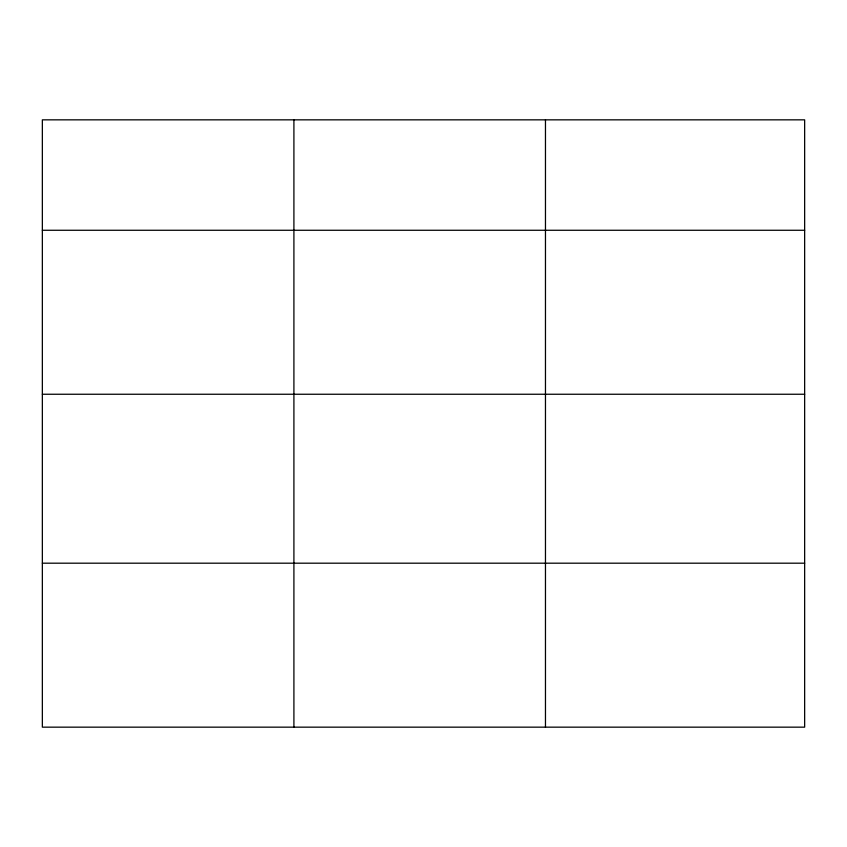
<?xml version="1.0" encoding="UTF-8"?>
<svg xmlns="http://www.w3.org/2000/svg" width="847" height="847" viewBox="0 0 847 847"><rect width="100%" height="100%" fill="white"/><g stroke="black" fill="none" stroke-linecap="round" stroke-linejoin="round"><path stroke-width="1.27" d="M804.65 394.247L804.65 119.84L42.35 119.84L42.35 727.16L804.65 727.16L804.65 394.247L42.35 394.247M42.35 230.268L804.65 230.268M42.35 563.191L804.65 563.191M545.468 119.84L545.468 727.16M293.909 119.84L293.909 727.16"/></g></svg>
